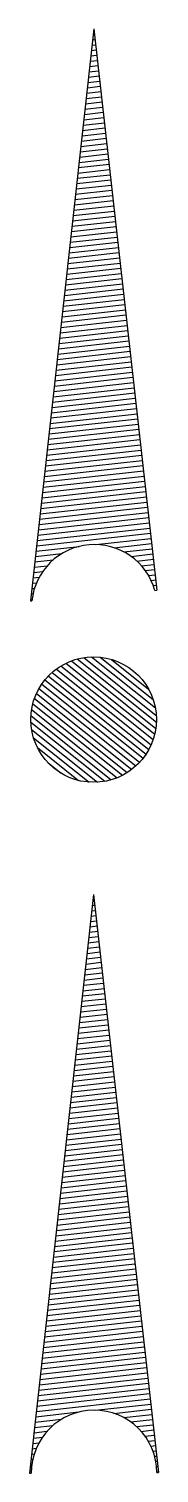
# Model space of a CAD drawing. Extents: x 5.57 to 5.87, y 13.28 to 16.74.
import ezdxf

# ---------------------------------------------------------------- set-up
doc = ezdxf.new("R2010")
doc.units = 0
doc.header["$LTSCALE"] = 40
doc.header["$MEASUREMENT"] = 0
doc.layers.add('BORDER', color=5, linetype='CONTINUOUS')
doc.layers.add('TEXT', color=2, linetype='CONTINUOUS')

# ---------------------------------------------------------------- blocks, each defined once
blk = doc.blocks.new('NORTH ARROW')
at = {"layer": 'TEXT', "color": 3}
for p, q in [((0.0007, 3.6904), (-0.1503, 2.3228)), ((-0.0022, 3.6643), (0.0035, 3.6649)), ((-0.0008, 3.677), (0.0022, 3.6773)), ((0.0006, 3.6897), (0.0008, 3.6898)), ((0.0007, 3.6904), (0.151, 2.3483)), ((-0.0064, 3.6261), (0.0077, 3.6276)), ((-0.005, 3.6388), (0.0063, 3.6401)), ((-0.0036, 3.6515), (0.0049, 3.6525)), ((-0.0092, 3.6006), (0.0105, 3.6028)), ((-0.0078, 3.6133), (0.0091, 3.6152)), ((-0.0134, 3.5624), (0.0147, 3.5655)), ((-0.012, 3.5751), (0.0133, 3.578)), ((-0.0106, 3.5879), (0.0119, 3.5904)), ((-0.0177, 3.5242), (0.0189, 3.5283)), ((-0.0163, 3.5369), (0.0175, 3.5407)), ((-0.0149, 3.5497), (0.0161, 3.5531)), ((-0.0219, 3.486), (0.023, 3.491)), ((-0.0205, 3.4987), (0.0216, 3.5034)), ((-0.0191, 3.5115), (0.0202, 3.5158)), ((-0.0261, 3.4478), (0.0272, 3.4537)), ((-0.0247, 3.4605), (0.0258, 3.4661)), ((-0.0233, 3.4733), (0.0244, 3.4786)), ((-0.0289, 3.4223), (0.03, 3.4289)), ((-0.0275, 3.4351), (0.0286, 3.4413)), ((-0.0331, 3.3841), (0.0342, 3.3916)), ((-0.0317, 3.3969), (0.0328, 3.404)), ((-0.0303, 3.4096), (0.0314, 3.4165)), ((-0.0374, 3.3459), (0.0383, 3.3543)), ((-0.0359, 3.3587), (0.0369, 3.3668)), ((-0.0345, 3.3714), (0.0356, 3.3792)), ((-0.0416, 3.3077), (0.0425, 3.3171)), ((-0.0402, 3.3205), (0.0411, 3.3295)), ((-0.0388, 3.3332), (0.0397, 3.3419)), ((-0.0444, 3.2823), (0.0453, 3.2922)), ((-0.043, 3.295), (0.0439, 3.3047)), ((-0.0486, 3.2441), (0.0495, 3.255)), ((-0.0472, 3.2568), (0.0481, 3.2674)), ((-0.0458, 3.2695), (0.0467, 3.2798)), ((-0.0528, 3.2059), (0.0536, 3.2177)), ((-0.0514, 3.2186), (0.0523, 3.2301)), ((-0.05, 3.2313), (0.0509, 3.2425)), ((-0.057, 3.1677), (0.0578, 3.1804)), ((-0.0556, 3.1804), (0.0564, 3.1929)), ((-0.0542, 3.1931), (0.055, 3.2053)), ((-0.0613, 3.1295), (0.062, 3.1432)), ((-0.0599, 3.1422), (0.0606, 3.1556)), ((-0.0584, 3.1549), (0.0592, 3.168)), ((-0.0641, 3.104), (0.0648, 3.1183)), ((-0.0627, 3.1167), (0.0634, 3.1307)), ((-0.0683, 3.0658), (0.0689, 3.0811)), ((-0.0669, 3.0785), (0.0676, 3.0935)), ((-0.0655, 3.0913), (0.0662, 3.1059)), ((-0.0725, 3.0276), (0.0731, 3.0438)), ((-0.0711, 3.0403), (0.0717, 3.0562)), ((-0.0697, 3.0531), (0.0703, 3.0686)), ((-0.0767, 2.9894), (0.0773, 3.0065)), ((-0.0753, 3.0021), (0.0759, 3.0189)), ((-0.0739, 3.0149), (0.0745, 3.0314)), ((-0.0795, 2.9639), (0.0801, 2.9817)), ((-0.0781, 2.9767), (0.0787, 2.9941)), ((-0.0838, 2.9257), (0.0843, 2.9444)), ((-0.0824, 2.9385), (0.0829, 2.9568)), ((-0.0809, 2.9512), (0.0815, 2.9693)), ((-0.088, 2.8875), (0.0884, 2.9071)), ((-0.0866, 2.9003), (0.087, 2.9196)), ((-0.0852, 2.913), (0.0856, 2.932)), ((-0.0922, 2.8493), (0.0926, 2.8699)), ((-0.0908, 2.8621), (0.0912, 2.8823)), ((-0.0894, 2.8748), (0.0898, 2.8947)), ((-0.0964, 2.8111), (0.0968, 2.8326)), ((-0.095, 2.8238), (0.0954, 2.845)), ((-0.0936, 2.8366), (0.094, 2.8575)), ((-0.0992, 2.7856), (0.0996, 2.8078)), ((-0.0978, 2.7984), (0.0982, 2.8202)), ((-0.1034, 2.7474), (0.1037, 2.7705)), ((-0.102, 2.7602), (0.1023, 2.7829)), ((-0.1006, 2.7729), (0.101, 2.7953)), ((-0.1077, 2.7092), (0.1079, 2.7332)), ((-0.1063, 2.722), (0.1065, 2.7457)), ((-0.1049, 2.7347), (0.1051, 2.7581)), ((-0.1119, 2.671), (0.1121, 2.696)), ((-0.1105, 2.6838), (0.1107, 2.7084)), ((-0.1091, 2.6965), (0.1093, 2.7208)), ((-0.1161, 2.6328), (0.1163, 2.6587)), ((-0.1147, 2.6456), (0.1149, 2.6711)), ((-0.1133, 2.6583), (0.1135, 2.6835)), ((-0.1189, 2.6074), (0.119, 2.6339)), ((-0.1175, 2.6201), (0.1177, 2.6463)), ((-0.1231, 2.5692), (0.1232, 2.5966)), ((-0.1217, 2.5819), (0.1218, 2.609)), ((-0.1203, 2.5946), (0.1204, 2.6214)), ((-0.1274, 2.531), (0.1274, 2.5593)), ((-0.1259, 2.5437), (0.126, 2.5717)), ((-0.1245, 2.5564), (0.1246, 2.5842)), ((-0.1316, 2.4928), (0.1316, 2.5221)), ((-0.1302, 2.5055), (0.1302, 2.5345)), ((-0.1288, 2.5182), (0.1288, 2.5469)), ((-0.1344, 2.4673), (0.1344, 2.4972)), ((-0.133, 2.48), (0.133, 2.5096)), ((-0.1372, 2.4418), (-0.0344, 2.4533)), ((-0.1358, 2.4546), (0.1357, 2.4848)), ((0.0053, 2.4577), (0.1371, 2.4724)), ((0.0494, 2.45), (0.1385, 2.4599)), ((-0.14, 2.4164), (-0.0962, 2.4212)), ((-0.1386, 2.4291), (-0.0757, 2.4361)), ((0.0726, 2.44), (0.1399, 2.4475)), ((0.0897, 2.4294), (0.1413, 2.4351)), ((0.1032, 2.4183), (0.1427, 2.4227)), ((-0.1428, 2.3909), (-0.1213, 2.3933)), ((-0.1414, 2.4036), (-0.1105, 2.4071)), ((0.1144, 2.4069), (0.1441, 2.4103)), ((0.1236, 2.3954), (0.1455, 2.3978)), ((0.1312, 2.3837), (0.1469, 2.3854)), ((-0.147, 2.3527), (-0.141, 2.3534)), ((-0.1456, 2.3654), (-0.1361, 2.3665)), ((-0.1442, 2.3782), (-0.1297, 2.3798)), ((0.1375, 2.3718), (0.1483, 2.373)), ((0.1426, 2.3598), (0.1497, 2.3606)), ((0.1464, 2.3479), (0.151, 2.3483)), ((-0.1503, 2.3228), (-0.1474, 2.323)), ((-0.1499, 2.3272), (-0.1468, 2.3276)), ((-0.1484, 2.34), (-0.1445, 2.3404)), ((-0.053, 2.1795), (0.1487, 2.0182)), ((-0.0388, 2.1841), (0.15, 2.0331)), ((-0.023, 2.1875), (0.1498, 2.0493)), ((-0.0051, 2.1892), (0.1475, 2.0671)), ((0.0159, 2.1885), (0.1422, 2.0874)), ((0.0425, 2.1832), (0.1312, 2.1122)), ((-0.1079, 2.1434), (0.1254, 1.9568)), ((-0.0988, 2.1521), (0.1319, 1.9676)), ((-0.0888, 2.1601), (0.1375, 1.9791)), ((-0.0779, 2.1674), (0.1423, 1.9913)), ((-0.066, 2.1739), (0.146, 2.0043)), ((-0.1303, 2.1133), (0.101, 1.9283)), ((-0.1237, 2.124), (0.11, 1.9371)), ((-0.1162, 2.134), (0.1181, 1.9466)), ((-0.145, 2.077), (0.0689, 1.906)), ((-0.1411, 2.0899), (0.0805, 1.9126)), ((-0.1361, 2.1019), (0.0912, 1.9201)), ((-0.1496, 2.0487), (0.0422, 1.8953)), ((-0.1479, 2.0633), (0.0562, 1.9001)), ((-0.1497, 2.0328), (0.0267, 1.8917)), ((-0.1479, 2.0153), (0.0093, 1.8896)), ((-0.1434, 1.9957), (-0.0108, 1.8897)), ((-0.134, 1.9722), (-0.0358, 1.8936)), ((-0.1082, 1.9355), (-0.0772, 1.9108)), ((0, 1.621), (-0.1528, 0.2378)), ((-0.0029, 1.5949), (0.0029, 1.5955)), ((-0.0015, 1.6076), (0.0015, 1.6079)), ((-0.0001, 1.6203), (0.0001, 1.6204)), ((0, 1.621), (0.1548, 0.2389)), ((-0.0071, 1.5567), (0.007, 1.5582)), ((-0.0057, 1.5694), (0.0056, 1.5707)), ((-0.0043, 1.5821), (0.0042, 1.5831)), ((-0.0113, 1.5185), (0.0112, 1.521)), ((-0.0099, 1.5312), (0.0098, 1.5334)), ((-0.0085, 1.5439), (0.0084, 1.5458)), ((-0.0141, 1.493), (0.014, 1.4961)), ((-0.0127, 1.5057), (0.0126, 1.5085)), ((-0.0184, 1.4548), (0.0182, 1.4589)), ((-0.0169, 1.4675), (0.0168, 1.4713)), ((-0.0155, 1.4803), (0.0154, 1.4837)), ((-0.0226, 1.4166), (0.0223, 1.4216)), ((-0.0212, 1.4293), (0.0209, 1.434)), ((-0.0198, 1.4421), (0.0196, 1.4464)), ((-0.0268, 1.3784), (0.0265, 1.3843)), ((-0.0254, 1.3911), (0.0251, 1.3967)), ((-0.024, 1.4039), (0.0237, 1.4092)), ((-0.031, 1.3402), (0.0307, 1.3471)), ((-0.0296, 1.3529), (0.0293, 1.3595)), ((-0.0282, 1.3657), (0.0279, 1.3719)), ((-0.0338, 1.3147), (0.0335, 1.3222)), ((-0.0324, 1.3275), (0.0321, 1.3346)), ((-0.038, 1.2765), (0.0376, 1.2849)), ((-0.0366, 1.2893), (0.0363, 1.2974)), ((-0.0352, 1.302), (0.0349, 1.3098)), ((-0.0423, 1.2383), (0.0418, 1.2477)), ((-0.0409, 1.2511), (0.0404, 1.2601)), ((-0.0394, 1.2638), (0.039, 1.2725)), ((-0.0465, 1.2001), (0.046, 1.2104)), ((-0.0451, 1.2129), (0.0446, 1.2228)), ((-0.0437, 1.2256), (0.0432, 1.2353)), ((-0.0493, 1.1747), (0.0488, 1.1856)), ((-0.0479, 1.1874), (0.0474, 1.198)), ((-0.0535, 1.1365), (0.053, 1.1483)), ((-0.0521, 1.1492), (0.0516, 1.1607)), ((-0.0507, 1.1619), (0.0502, 1.1731)), ((-0.0577, 1.0983), (0.0571, 1.111)), ((-0.0563, 1.111), (0.0557, 1.1235)), ((-0.0549, 1.1237), (0.0543, 1.1359)), ((-0.0619, 1.0601), (0.0613, 1.0738)), ((-0.0605, 1.0728), (0.0599, 1.0862)), ((-0.0591, 1.0855), (0.0585, 1.0986)), ((-0.0662, 1.0219), (0.0655, 1.0365)), ((-0.0648, 1.0346), (0.0641, 1.0489)), ((-0.0634, 1.0473), (0.0627, 1.0613)), ((-0.069, 0.9964), (0.0683, 1.0117)), ((-0.0676, 1.0091), (0.0669, 1.0241)), ((-0.0732, 0.9582), (0.0724, 0.9744)), ((-0.0718, 0.9709), (0.071, 0.9868)), ((-0.0704, 0.9837), (0.0697, 0.9992)), ((-0.0774, 0.92), (0.0766, 0.9371)), ((-0.076, 0.9327), (0.0752, 0.9495)), ((-0.0746, 0.9455), (0.0738, 0.962)), ((-0.0816, 0.8818), (0.0808, 0.8999)), ((-0.0802, 0.8945), (0.0794, 0.9123)), ((-0.0788, 0.9073), (0.078, 0.9247)), ((-0.0844, 0.8563), (0.0836, 0.875)), ((-0.083, 0.8691), (0.0822, 0.8874)), ((-0.0887, 0.8181), (0.0877, 0.8377)), ((-0.0873, 0.8309), (0.0863, 0.8502)), ((-0.0859, 0.8436), (0.085, 0.8626)), ((-0.0929, 0.7799), (0.0919, 0.8005)), ((-0.0915, 0.7926), (0.0905, 0.8129)), ((-0.0901, 0.8054), (0.0891, 0.8253)), ((-0.0971, 0.7417), (0.0961, 0.7632)), ((-0.0957, 0.7544), (0.0947, 0.7756)), ((-0.0943, 0.7672), (0.0933, 0.7881)), ((-0.1013, 0.7035), (0.1003, 0.7259)), ((-0.0999, 0.7162), (0.0989, 0.7384)), ((-0.0985, 0.729), (0.0975, 0.7508)), ((-0.1041, 0.678), (0.103, 0.7011)), ((-0.1027, 0.6908), (0.1017, 0.7135)), ((-0.1084, 0.6398), (0.1072, 0.6638)), ((-0.1069, 0.6526), (0.1058, 0.6763)), ((-0.1055, 0.6653), (0.1044, 0.6887)), ((-0.1126, 0.6016), (0.1114, 0.6266)), ((-0.1112, 0.6144), (0.11, 0.639)), ((-0.1098, 0.6271), (0.1086, 0.6514)), ((-0.1168, 0.5634), (0.1156, 0.5893)), ((-0.1154, 0.5762), (0.1142, 0.6017)), ((-0.114, 0.5889), (0.1128, 0.6141)), ((-0.1196, 0.538), (0.1184, 0.5645)), ((-0.1182, 0.5507), (0.117, 0.5769)), ((-0.1238, 0.4998), (0.1225, 0.5272)), ((-0.1224, 0.5125), (0.1211, 0.5396)), ((-0.121, 0.5252), (0.1197, 0.552)), ((-0.128, 0.4616), (0.1267, 0.4899)), ((-0.1266, 0.4743), (0.1253, 0.5023)), ((-0.1252, 0.487), (0.1239, 0.5148)), ((-0.1323, 0.4234), (0.1309, 0.4527)), ((-0.1309, 0.4361), (0.1295, 0.4651)), ((-0.1294, 0.4488), (0.1281, 0.4775)), ((-0.1365, 0.3852), (0.1351, 0.4154)), ((-0.1351, 0.3979), (0.1337, 0.4278)), ((-0.1337, 0.4106), (0.1323, 0.4402)), ((-0.1379, 0.3724), (-0.0351, 0.3839)), ((0.0046, 0.3883), (0.1364, 0.403)), ((0.0487, 0.3806), (0.1378, 0.3905)), ((-0.1407, 0.347), (-0.0969, 0.3518)), ((-0.1393, 0.3597), (-0.0764, 0.3667)), ((0.0719, 0.3706), (0.1392, 0.3781)), ((0.089, 0.36), (0.1406, 0.3657)), ((0.1026, 0.3489), (0.142, 0.3533)), ((-0.1435, 0.3215), (-0.122, 0.3239)), ((-0.1421, 0.3342), (-0.1112, 0.3377)), ((0.1137, 0.3375), (0.1434, 0.3409)), ((0.1229, 0.326), (0.1448, 0.3284)), ((0.1305, 0.3143), (0.1462, 0.316)), ((-0.1477, 0.2833), (-0.1417, 0.284)), ((-0.1463, 0.296), (-0.1368, 0.2971)), ((-0.1449, 0.3088), (-0.1304, 0.3104)), ((0.1368, 0.3024), (0.1476, 0.3036)), ((0.1419, 0.2904), (0.149, 0.2912)), ((0.1458, 0.2782), (0.1504, 0.2787)), ((-0.1519, 0.2451), (-0.1487, 0.2455)), ((-0.1505, 0.2578), (-0.1475, 0.2582)), ((-0.1491, 0.2706), (-0.1452, 0.271)), ((0.1486, 0.266), (0.1518, 0.2663)), ((0.1504, 0.2536), (0.1531, 0.2539)), ((-0.1528, 0.2378), (-0.1488, 0.2378)), ((0.1512, 0.2411), (0.1545, 0.2415)), ((0.1512, 0.2389), (0.1548, 0.2389))]:
    blk.add_line(p, q, dxfattribs=at)
blk.add_circle((0.0001, 2.0393), 0.15, dxfattribs=at)
for centre, start, end in [((0.0019, 2.3077), 15.5358, 174.1561), ((0.0012, 0.2383), 0.2156, 180.2156)]:
    blk.add_arc(centre, 0.15, start, end, dxfattribs=at)

msp = doc.modelspace()

# ---------------------------------------------------------------- block references
at = {"layer": 'BORDER'}
msp.add_blockref('NORTH ARROW', (5.7197, 13.0462), dxfattribs=at)

doc.saveas('drawing.dxf')
